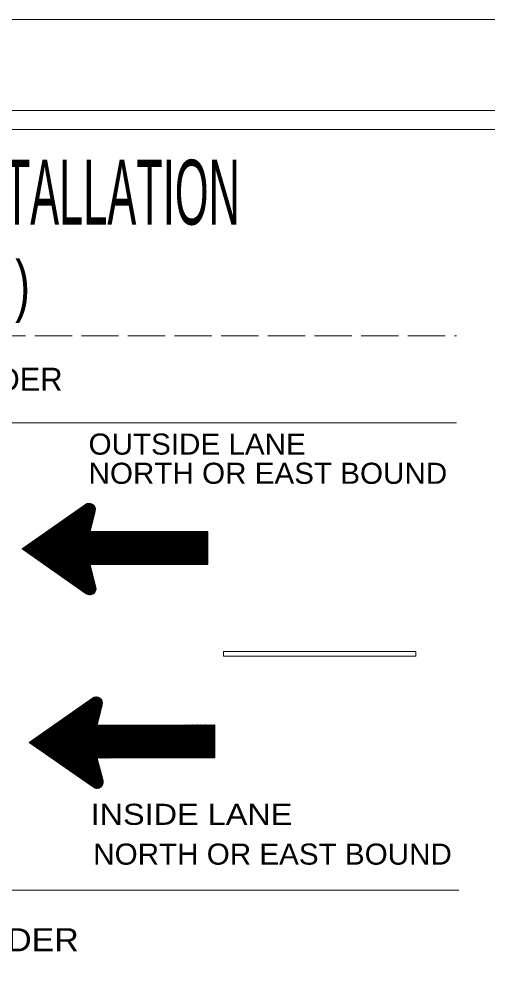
# Model space of a CAD drawing. Extents: x -402 to 1158, y -354 to 209.
# Drawn here: x 779.5 to 915.1, y -71.8 to 208.7 of the extents above; entities that cross this region are included whole.
import ezdxf
from ezdxf.enums import TextEntityAlignment as Align

# ---------------------------------------------------------------- set-up
doc = ezdxf.new("R2010")
doc.units = 0
doc.header["$LTSCALE"] = 1.8
doc.linetypes.add('LONG_DASHED', pattern=[7.5, 6, -1.5])
doc.layers.add('1', color=7, linetype='Continuous', lineweight=13)

msp = doc.modelspace()

# ---------------------------------------------------------------- linework, layer by layer
at = {"layer": '1', "linetype": 'LONG_DASHED'}
msp.add_line((500.472, 117.148), (906.126, 117.148), dxfattribs=at)
at = {"layer": '1'}
for p, q in [((500.472, 91.94), (906.126, 91.94)), ((780.341, 55.484), (798.659, 68.329)), ((783.355, 53.367), (797.591, 67.55)), ((783.513, 53.306), (798.378, 68.109)), ((783.68, 53.138), (798.987, 68.504)), ((783.848, 53.087), (799.318, 68.611)), ((783.963, 52.976), (799.643, 68.663)), ((784.071, 52.929), (799.879, 68.663)), ((784.234, 52.804), (800.043, 68.611)), ((784.337, 52.648), (800.262, 68.611)), ((784.471, 52.589), (800.434, 68.504)), ((784.62, 52.469), (800.607, 68.44)), ((784.798, 52.365), (800.764, 68.393)), ((784.901, 52.249), (800.877, 68.227)), ((785.074, 52.249), (800.992, 68.109)), ((785.235, 52.094), (801.162, 67.945)), ((785.403, 52.034), (801.208, 67.834)), ((785.519, 51.863), (801.319, 67.719)), ((785.63, 51.751), (801.388, 67.55)), ((785.734, 51.695), (801.488, 67.334)), ((782.627, 53.866), (793.53, 64.725)), ((782.79, 53.762), (794.311, 65.326)), ((782.954, 53.696), (795.148, 65.883)), ((783.118, 53.584), (795.978, 66.391)), ((783.233, 53.422), (796.757, 66.997)), ((785.911, 51.578), (801.488, 67.167)), ((786.074, 51.475), (801.488, 66.949)), ((786.184, 51.364), (801.488, 66.716)), ((786.355, 51.297), (801.488, 66.438)), ((786.464, 51.251), (801.435, 66.11)), ((786.627, 51.078), (801.319, 65.828)), ((786.744, 50.977), (801.264, 65.489)), ((786.911, 50.92), (801.162, 65.216)), ((787.084, 50.809), (801.101, 64.834)), ((787.19, 50.701), (800.992, 64.611)), ((782.011, 54.361), (789.528, 61.935)), ((782.116, 54.262), (790.358, 62.436)), ((782.289, 54.149), (791.086, 63.046)), ((782.391, 54.032), (791.917, 63.544)), ((782.518, 53.92), (792.751, 64.166)), ((787.294, 50.582), (800.932, 64.22)), ((787.471, 50.53), (800.82, 63.936)), ((787.578, 50.422), (800.82, 63.544)), ((787.745, 50.311), (800.708, 63.265)), ((787.849, 50.186), (800.607, 62.935)), ((787.959, 50.082), (800.537, 62.662)), ((788.186, 50.027), (800.434, 62.265)), ((788.305, 49.912), (800.327, 61.981)), ((781.23, 54.876), (785.519, 59.052)), ((781.404, 54.75), (786.293, 59.604)), ((781.561, 54.647), (787.084, 60.159)), ((781.735, 54.594), (787.849, 60.76)), ((781.789, 54.476), (788.753, 61.324)), ((788.418, 49.855), (800.262, 61.654)), ((788.639, 49.695), (800.208, 61.324)), ((788.753, 49.628), (800.161, 61.043)), ((788.859, 49.521), (800.043, 60.654)), ((788.971, 49.42), (800.043, 60.49)), ((789.137, 49.308), (800.327, 60.49)), ((789.31, 49.249), (800.537, 60.49)), ((789.409, 49.137), (800.82, 60.49)), ((789.528, 49.023), (800.992, 60.49)), ((789.692, 48.965), (801.264, 60.49)), ((789.8, 48.859), (801.488, 60.49)), ((789.968, 48.755), (801.762, 60.49)), ((790.141, 48.632), (801.999, 60.49)), ((790.249, 48.522), (802.262, 60.49)), ((790.423, 48.468), (802.432, 60.49)), ((790.532, 48.355), (802.708, 60.49)), ((790.694, 48.238), (802.944, 60.49)), ((790.802, 48.137), (803.163, 60.49)), ((790.976, 48.026), (803.442, 60.49)), ((791.086, 47.965), (803.66, 60.49)), ((791.259, 47.859), (803.88, 60.49)), ((791.36, 47.74), (804.163, 60.49)), ((791.53, 47.69), (804.385, 60.49)), ((791.693, 47.579), (804.606, 60.49)), ((791.813, 47.474), (804.885, 60.49)), ((791.917, 47.362), (805.102, 60.49)), ((792.091, 47.237), (805.328, 60.49)), ((792.257, 47.191), (805.558, 60.49)), ((792.419, 47.025), (805.767, 60.49)), ((792.528, 46.911), (806.047, 60.49)), ((792.649, 46.848), (806.277, 60.49)), ((792.751, 46.801), (806.557, 60.49)), ((792.915, 46.681), (806.766, 60.49)), ((793.088, 46.58), (807, 60.49)), ((793.202, 46.465), (807.227, 60.49)), ((793.374, 46.358), (807.5, 60.49)), ((793.478, 46.303), (807.722, 60.49)), ((793.642, 46.181), (807.994, 60.49)), ((793.814, 46.077), (808.228, 60.49)), ((793.925, 45.966), (808.445, 60.49)), ((794.084, 45.851), (808.672, 60.49)), ((794.204, 45.803), (808.891, 60.49)), ((794.311, 45.681), (809.11, 60.49)), ((794.484, 45.57), (809.386, 60.49)), ((800.043, 50.977), (809.608, 60.49)), ((800.327, 50.977), (809.892, 60.49)), ((800.537, 50.977), (810.111, 60.49)), ((800.82, 50.977), (810.341, 60.49)), ((800.992, 50.977), (810.566, 60.49)), ((801.264, 50.977), (810.836, 60.49)), ((801.488, 50.977), (811.12, 60.49)), ((801.762, 50.977), (811.285, 60.49)), ((801.999, 50.977), (811.497, 60.49)), ((802.262, 50.977), (811.783, 60.49)), ((802.432, 50.977), (812.007, 60.49)), ((802.708, 50.977), (812.231, 60.49)), ((802.88, 50.977), (812.514, 60.49)), ((803.163, 50.977), (812.72, 60.49)), ((803.442, 50.977), (812.953, 60.49)), ((803.606, 50.977), (813.18, 60.49)), ((803.88, 50.977), (813.45, 60.49)), ((804.163, 50.977), (813.686, 60.49)), ((804.385, 50.977), (813.957, 60.49)), ((804.606, 50.977), (814.241, 60.49)), ((804.885, 50.977), (814.451, 60.49)), ((805.102, 50.977), (814.675, 60.49)), ((805.328, 50.977), (814.906, 60.49)), ((805.558, 50.977), (815.118, 60.49)), ((805.767, 50.977), (815.35, 60.49)), ((806.003, 50.977), (815.631, 60.49)), ((806.277, 50.977), (815.845, 60.49)), ((806.557, 50.977), (816.131, 60.49)), ((806.766, 50.977), (816.293, 60.49)), ((807, 50.977), (816.573, 60.49)), ((807.227, 50.977), (816.794, 60.49)), ((807.5, 50.977), (817.068, 60.49)), ((807.722, 50.977), (817.297, 60.49)), ((807.994, 50.977), (817.516, 60.49)), ((808.228, 50.977), (817.733, 60.49)), ((808.445, 50.977), (818.017, 60.49)), ((808.672, 50.977), (818.246, 60.49)), ((808.891, 50.977), (818.46, 60.49)), ((809.11, 50.977), (818.74, 60.49)), ((809.386, 50.977), (818.96, 60.49)), ((809.608, 50.977), (819.181, 60.49)), ((809.892, 50.977), (819.405, 60.49)), ((810.111, 50.977), (819.681, 60.49)), ((810.341, 50.977), (819.909, 60.49)), ((810.566, 50.977), (820.191, 60.49)), ((810.836, 50.977), (820.472, 60.49)), ((811.12, 50.977), (820.636, 60.49)), ((811.285, 50.977), (820.91, 60.49)), ((811.497, 50.977), (821.069, 60.49)), ((811.783, 50.977), (821.353, 60.49)), ((812.007, 50.977), (821.58, 60.49)), ((812.231, 50.977), (821.864, 60.49)), ((812.514, 50.977), (822.068, 60.49)), ((812.72, 50.977), (822.307, 60.49)), ((812.953, 50.977), (822.525, 60.49)), ((813.18, 50.977), (822.796, 60.49)), ((813.45, 50.977), (823.019, 60.49)), ((813.686, 50.977), (823.257, 60.49)), ((813.957, 50.977), (823.532, 60.49)), ((814.241, 50.977), (823.747, 60.49)), ((814.451, 50.977), (823.974, 60.49)), ((814.623, 50.977), (824.193, 60.49)), ((814.906, 50.977), (824.479, 60.49)), ((815.118, 50.977), (824.692, 60.49)), ((815.35, 50.977), (824.975, 60.49)), ((815.631, 50.977), (825.136, 60.49)), ((815.845, 50.977), (825.418, 60.49)), ((816.066, 50.977), (825.638, 60.49)), ((816.293, 50.977), (825.919, 60.49)), ((816.573, 50.977), (826.144, 60.49)), ((816.794, 50.977), (826.364, 60.49)), ((817.068, 50.977), (826.591, 60.49)), ((817.231, 50.977), (826.809, 60.49)), ((817.516, 50.977), (827.088, 60.49)), ((817.733, 50.977), (827.308, 60.49)), ((818.017, 50.977), (827.593, 60.49)), ((818.246, 50.977), (827.818, 60.49)), ((818.46, 50.977), (828.09, 60.49)), ((818.74, 50.977), (828.301, 60.49)), ((818.96, 50.977), (828.532, 60.49)), ((819.181, 50.977), (828.756, 60.49)), ((819.405, 50.977), (829.031, 60.49)), ((819.681, 50.977), (829.211, 60.49)), ((819.909, 50.977), (829.483, 60.49)), ((820.191, 50.977), (829.695, 60.49)), ((820.416, 50.977), (829.972, 60.49)), ((820.636, 50.977), (830.148, 60.49)), ((820.91, 50.977), (830.42, 60.49)), ((821.069, 50.977), (830.703, 60.49)), ((821.353, 50.977), (830.876, 60.49)), ((821.58, 50.977), (831.141, 60.49)), ((821.796, 50.977), (831.369, 60.49)), ((822.068, 50.977), (831.597, 60.49)), ((822.307, 50.977), (831.876, 60.49)), ((822.525, 50.977), (832.096, 60.49)), ((822.796, 50.977), (832.368, 60.49)), ((823.019, 50.977), (832.603, 60.49)), ((823.257, 50.977), (832.879, 60.49)), ((823.532, 50.977), (833.037, 60.49)), ((823.747, 50.977), (833.26, 60.49)), ((823.974, 50.977), (833.548, 60.49)), ((824.193, 50.977), (833.823, 60.49)), ((824.479, 50.977), (834.049, 60.49)), ((824.692, 50.977), (834.049, 60.315)), ((824.911, 50.977), (834.049, 60.047)), ((825.136, 50.977), (834.049, 59.819)), ((825.418, 50.977), (834.049, 59.549)), ((825.638, 50.977), (834.049, 59.262)), ((825.919, 50.977), (834.049, 59.094)), ((780.568, 55.312), (781.454, 56.207)), ((780.726, 55.253), (782.289, 56.821)), ((780.852, 55.153), (783.074, 57.313)), ((780.957, 55.026), (783.848, 57.934)), ((781.068, 54.984), (784.689, 58.489)), ((826.144, 50.977), (834.049, 58.87)), ((826.364, 50.977), (834.049, 58.596)), ((826.591, 50.977), (834.049, 58.368)), ((826.809, 50.977), (834.049, 58.091)), ((827.037, 50.977), (834.049, 57.869)), ((827.308, 50.977), (834.049, 57.597)), ((827.593, 50.977), (834.049, 57.376)), ((827.818, 50.977), (834.049, 57.206)), ((828.09, 50.977), (834.049, 56.933)), ((828.258, 50.977), (834.049, 56.706)), ((828.532, 50.977), (834.049, 56.422)), ((828.756, 50.977), (834.049, 56.207)), ((798.879, 42.507), (780.341, 55.484)), ((780.447, 55.425), (780.625, 55.647)), ((829.031, 50.977), (834.049, 55.926)), ((829.211, 50.977), (834.049, 55.711)), ((829.483, 50.977), (834.049, 55.484)), ((829.695, 50.977), (834.049, 55.253)), ((829.972, 50.977), (834.049, 54.984)), ((830.148, 50.977), (834.049, 54.816)), ((830.42, 50.977), (834.049, 54.534)), ((830.703, 50.977), (834.049, 54.315)), ((830.876, 50.977), (834.049, 54.032)), ((831.141, 50.977), (834.049, 53.805)), ((831.369, 50.977), (834.049, 53.584)), ((831.597, 50.977), (834.049, 53.306)), ((794.595, 45.52), (799.987, 50.809)), ((794.759, 45.349), (800.043, 50.701)), ((831.876, 50.977), (834.049, 53.087)), ((832.096, 50.977), (834.049, 52.869)), ((832.368, 50.977), (834.049, 52.589)), ((832.603, 50.977), (834.049, 52.365)), ((832.813, 50.977), (834.049, 52.141)), ((833.037, 50.977), (834.049, 51.863)), ((833.26, 50.977), (834.049, 51.695)), ((833.548, 50.977), (834.049, 51.411)), ((833.823, 50.977), (834.049, 51.204)), ((833.995, 50.977), (834.049, 50.977)), ((794.865, 45.249), (800.101, 50.468)), ((795.039, 45.183), (800.161, 50.311)), ((795.148, 45.074), (800.208, 50.082)), ((795.312, 45.011), (800.262, 49.912)), ((795.467, 44.851), (800.327, 49.695)), ((795.643, 44.739), (800.327, 49.521)), ((795.751, 44.681), (800.434, 49.308)), ((795.866, 44.574), (800.434, 49.137)), ((796.033, 44.455), (800.48, 48.965)), ((796.149, 44.414), (800.537, 48.755)), ((796.304, 44.301), (800.537, 48.589)), ((796.433, 44.238), (800.655, 48.412)), ((796.588, 44.128), (800.708, 48.238)), ((796.703, 43.96), (800.708, 48.026)), ((796.861, 43.898), (800.82, 47.859)), ((797.032, 43.791), (800.82, 47.63)), ((797.146, 43.687), (800.877, 47.474)), ((797.263, 43.567), (800.992, 47.237)), ((797.422, 43.518), (800.992, 47.076)), ((797.591, 43.462), (801.035, 46.911)), ((797.696, 43.297), (801.101, 46.681)), ((797.877, 43.191), (801.162, 46.465)), ((797.977, 43.124), (801.162, 46.303)), ((798.098, 43.018), (801.208, 46.136)), ((798.209, 42.907), (801.264, 45.906)), ((798.421, 42.791), (801.319, 45.803)), ((798.532, 42.736), (801.388, 45.52)), ((798.706, 42.629), (801.435, 45.349)), ((798.814, 42.507), (801.488, 45.183)), ((798.987, 42.405), (801.488, 45.011)), ((799.146, 42.36), (801.593, 44.789)), ((799.318, 42.293), (801.656, 44.629)), ((799.489, 42.232), (801.656, 44.414)), ((799.704, 42.181), (801.719, 44.238)), ((799.928, 42.125), (801.719, 43.96)), ((800.208, 42.181), (801.719, 43.687)), ((800.537, 42.293), (801.593, 43.406)), ((801.035, 42.566), (801.319, 42.851)), ((782.401, -0.572), (800.696, 12.323)), ((785.417, -2.684), (799.628, 11.541)), ((785.573, -2.738), (800.415, 12.095)), ((785.754, -2.903), (801.02, 12.485)), ((785.912, -2.955), (801.353, 12.597)), ((786.027, -3.067), (801.683, 12.654)), ((786.131, -3.115), (801.919, 12.654)), ((786.3, -3.238), (802.082, 12.597)), ((786.41, -3.399), (802.298, 12.597)), ((786.538, -3.448), (802.47, 12.485)), ((786.691, -3.574), (802.641, 12.439)), ((786.866, -3.665), (802.796, 12.374)), ((786.976, -3.794), (802.915, 12.218)), ((787.141, -3.794), (803.034, 12.1)), ((787.298, -3.949), (803.206, 11.931)), ((787.476, -4.012), (803.252, 11.821)), ((787.587, -4.184), (803.364, 11.7)), ((787.695, -4.288), (803.426, 11.541)), ((787.803, -4.343), (803.535, 11.327)), ((784.69, -2.182), (795.575, 8.701)), ((784.864, -2.284), (796.36, 9.301)), ((785.02, -2.351), (797.189, 9.865)), ((785.185, -2.457), (798.023, 10.367)), ((785.301, -2.621), (798.798, 10.974)), ((787.975, -4.466), (803.535, 11.152)), ((788.15, -4.557), (803.535, 10.938)), ((788.258, -4.669), (803.535, 10.702)), ((788.419, -4.731), (803.535, 10.433)), ((788.531, -4.786), (803.48, 10.106)), ((788.699, -4.948), (803.364, 9.822)), ((788.815, -5.057), (803.308, 9.481)), ((788.984, -5.123), (803.206, 9.212)), ((789.152, -5.232), (803.148, 8.813)), ((789.268, -5.334), (803.037, 8.594)), ((784.082, -1.683), (791.579, 5.909)), ((784.183, -1.782), (792.405, 6.403)), ((784.355, -1.902), (793.133, 7.014)), ((784.456, -2.002), (793.968, 7.51)), ((784.583, -2.114), (794.797, 8.144)), ((789.372, -5.455), (802.971, 8.21)), ((789.539, -5.513), (802.873, 7.927)), ((789.647, -5.618), (802.873, 7.537)), ((789.819, -5.732), (802.76, 7.264)), ((789.931, -5.849), (802.661, 6.926)), ((790.038, -5.953), (802.589, 6.648)), ((790.26, -6.014), (802.482, 6.257)), ((790.375, -6.124), (802.373, 5.976)), ((790.492, -6.175), (802.315, 5.644)), ((783.299, -1.174), (787.573, 3.006)), ((783.466, -1.288), (788.349, 3.569)), ((783.621, -1.399), (789.137, 4.126)), ((783.799, -1.462), (789.909, 4.728)), ((783.854, -1.569), (790.802, 5.283)), ((790.713, -6.333), (802.255, 5.307)), ((790.818, -6.407), (802.217, 5.035)), ((790.929, -6.513), (802.101, 4.64)), ((791.042, -6.617), (802.101, 4.47)), ((791.214, -6.722), (802.384, 4.47)), ((791.383, -6.776), (802.592, 4.47)), ((791.481, -6.899), (802.879, 4.47)), ((791.596, -7.001), (803.051, 4.481)), ((791.77, -7.06), (803.32, 4.481)), ((791.871, -7.169), (803.537, 4.481)), ((792.043, -7.277), (803.819, 4.481)), ((792.221, -7.411), (804.053, 4.481)), ((792.323, -7.507), (804.319, 4.481)), ((792.505, -7.562), (804.483, 4.481)), ((792.606, -7.678), (804.764, 4.481)), ((792.773, -7.786), (804.99, 4.481)), ((792.878, -7.897), (805.209, 4.481)), ((793.058, -7.999), (805.492, 4.481)), ((793.16, -8.061), (805.717, 4.482)), ((793.333, -8.176), (805.936, 4.482)), ((793.441, -8.285), (806.219, 4.482)), ((793.604, -8.341), (806.434, 4.481)), ((793.771, -8.45), (806.662, 4.481)), ((793.887, -8.563), (806.943, 4.481)), ((793.996, -8.674), (807.162, 4.482)), ((794.17, -8.787), (807.386, 4.482)), ((794.331, -8.832), (807.611, 4.482)), ((794.498, -9.006), (807.821, 4.489)), ((794.614, -9.108), (808.099, 4.482)), ((794.725, -9.173), (808.337, 4.489)), ((794.834, -9.221), (808.61, 4.489)), ((794.996, -9.344), (808.822, 4.482)), ((795.168, -9.458), (809.053, 4.482)), ((795.278, -9.568), (809.276, 4.482)), ((795.451, -9.671), (809.558, 4.482)), ((795.56, -9.723), (809.776, 4.489)), ((795.723, -9.843), (810.049, 4.489)), ((795.887, -9.952), (810.282, 4.489)), ((795.999, -10.051), (810.497, 4.489)), ((796.159, -10.173), (810.725, 4.489)), ((796.287, -10.222), (810.941, 4.489)), ((796.393, -10.331), (811.163, 4.489)), ((796.569, -10.455), (811.437, 4.489)), ((802.117, -5.034), (811.656, 4.489)), ((802.401, -5.037), (811.947, 4.489)), ((802.611, -5.037), (812.164, 4.489)), ((802.896, -5.034), (812.401, 4.491)), ((803.063, -5.037), (812.618, 4.491)), ((803.338, -5.037), (812.891, 4.491)), ((803.559, -5.034), (813.176, 4.491)), ((803.834, -5.034), (813.339, 4.491)), ((804.072, -5.034), (813.556, 4.491)), ((804.336, -5.034), (813.84, 4.491)), ((804.501, -5.037), (814.065, 4.491)), ((804.783, -5.034), (814.283, 4.491)), ((804.955, -5.034), (814.567, 4.491)), ((805.23, -5.034), (814.778, 4.5)), ((805.514, -5.023), (815.005, 4.5)), ((805.673, -5.023), (815.23, 4.491)), ((805.949, -5.034), (815.505, 4.5)), ((806.236, -5.034), (815.738, 4.491)), ((806.448, -5.023), (816.008, 4.5)), ((806.678, -5.023), (816.293, 4.5)), ((806.959, -5.023), (816.508, 4.5)), ((807.176, -5.023), (816.727, 4.5)), ((807.402, -5.023), (816.961, 4.5)), ((807.627, -5.023), (817.176, 4.5)), ((807.838, -5.023), (817.405, 4.506)), ((808.082, -5.023), (817.68, 4.5)), ((808.356, -5.023), (817.891, 4.506)), ((808.631, -5.023), (818.177, 4.506)), ((808.834, -5.023), (818.349, 4.5)), ((809.072, -5.022), (818.623, 4.5)), ((809.292, -5.022), (818.846, 4.506)), ((809.572, -5.022), (819.126, 4.5)), ((809.791, -5.022), (819.351, 4.506)), ((810.069, -5.022), (819.57, 4.506)), ((810.301, -5.022), (819.782, 4.506)), ((810.514, -5.022), (820.068, 4.506)), ((810.741, -5.022), (820.304, 4.511)), ((810.958, -5.022), (820.513, 4.506)), ((811.178, -5.014), (820.796, 4.511)), ((811.457, -5.022), (821.017, 4.506)), ((811.677, -5.014), (821.241, 4.506)), ((811.96, -5.014), (821.463, 4.511)), ((812.179, -5.014), (821.728, 4.511)), ((812.413, -5.022), (821.968, 4.511)), ((812.632, -5.014), (822.242, 4.511)), ((812.913, -5.022), (822.525, 4.511)), ((813.185, -5.014), (822.688, 4.511)), ((813.357, -5.014), (822.965, 4.511)), ((813.575, -5.014), (823.127, 4.511)), ((813.855, -5.014), (823.4, 4.511)), ((814.078, -5.013), (823.625, 4.511)), ((814.298, -5.014), (823.909, 4.511)), ((814.588, -5.013), (824.125, 4.511)), ((814.801, -5.014), (824.355, 4.517)), ((815.022, -5.014), (824.58, 4.517)), ((815.248, -5.013), (824.853, 4.517)), ((815.521, -5.013), (825.079, 4.517)), ((815.759, -5.013), (825.307, 4.517)), ((816.026, -5.013), (825.589, 4.517)), ((816.312, -5.013), (825.799, 4.517)), ((816.526, -5.013), (826.032, 4.517)), ((816.692, -5.013), (826.243, 4.517)), ((816.976, -5.013), (826.527, 4.517)), ((817.181, -5.013), (826.748, 4.517)), ((817.42, -5.013), (827.03, 4.517)), ((817.705, -5.013), (827.192, 4.517)), ((817.915, -5.013), (827.466, 4.524)), ((818.134, -5.001), (827.694, 4.524)), ((818.362, -5.001), (827.975, 4.524)), ((818.641, -5.001), (828.193, 4.517)), ((818.864, -5.001), (828.42, 4.524)), ((819.136, -5.001), (828.641, 4.524)), ((819.305, -5.001), (828.863, 4.524)), ((819.58, -5.001), (829.147, 4.524)), ((819.804, -5.001), (829.367, 4.524)), ((820.089, -5.001), (829.65, 4.524)), ((820.317, -5.001), (829.865, 4.527)), ((820.533, -5.001), (830.139, 4.527)), ((820.817, -5.001), (830.348, 4.527)), ((821.041, -4.999), (830.59, 4.524)), ((821.26, -4.999), (830.808, 4.524)), ((821.479, -5.001), (831.085, 4.524)), ((821.75, -4.999), (831.264, 4.527)), ((821.98, -5.001), (831.536, 4.527)), ((822.262, -4.999), (831.745, 4.527)), ((822.483, -4.999), (832.029, 4.527)), ((822.706, -4.999), (832.204, 4.527)), ((822.978, -4.999), (832.473, 4.527)), ((823.145, -4.994), (832.757, 4.535)), ((823.419, -4.999), (832.929, 4.527)), ((823.646, -4.994), (833.194, 4.527)), ((823.863, -4.999), (833.426, 4.535)), ((824.143, -4.994), (833.65, 4.535)), ((824.374, -4.999), (833.928, 4.535)), ((824.599, -4.999), (834.148, 4.535)), ((824.867, -4.999), (834.425, 4.535)), ((825.09, -4.994), (834.656, 4.535)), ((825.328, -4.994), (834.939, 4.535)), ((825.602, -4.994), (835.086, 4.535)), ((825.817, -4.994), (835.316, 4.535)), ((826.045, -4.994), (835.598, 4.535)), ((826.261, -4.994), (835.878, 4.538)), ((826.545, -4.986), (836.096, 4.535)), ((826.766, -4.994), (836.096, 4.365)), ((826.988, -4.994), (836.096, 4.091)), ((827.213, -4.986), (836.096, 3.866)), ((827.482, -4.994), (836.096, 3.592)), ((827.709, -4.986), (836.096, 3.308)), ((827.991, -4.986), (836.096, 3.148)), ((828.21, -4.986), (836.096, 2.917)), ((782.629, -0.737), (783.514, 0.159)), ((782.786, -0.792), (784.347, 0.773)), ((782.912, -0.895), (785.134, 1.273)), ((783.016, -1.02), (785.911, 1.892)), ((783.129, -1.069), (786.736, 2.446)), ((828.436, -4.986), (836.096, 2.651)), ((828.659, -4.979), (836.096, 2.421)), ((828.878, -4.986), (836.096, 2.147)), ((829.102, -4.986), (836.103, 1.928)), ((829.385, -4.986), (836.103, 1.651)), ((829.665, -4.979), (836.103, 1.427)), ((829.885, -4.986), (836.103, 1.259)), ((830.164, -4.986), (836.103, 0.982)), ((830.324, -4.979), (836.103, 0.755)), ((830.604, -4.979), (836.111, 0.471)), ((830.823, -4.979), (836.103, 0.261)), ((800.965, -13.507), (782.401, -0.572)), ((782.517, -0.623), (782.678, -0.395)), ((831.104, -4.979), (836.111, -0.023)), ((831.278, -4.979), (836.103, -0.239)), ((831.55, -4.979), (836.103, -0.474)), ((831.765, -4.979), (836.111, -0.693)), ((832.048, -4.979), (836.111, -0.974)), ((832.22, -4.979), (836.103, -1.134)), ((832.494, -4.979), (836.111, -1.419)), ((832.773, -4.979), (836.111, -1.637)), ((832.947, -4.977), (836.111, -1.913)), ((833.221, -4.977), (836.117, -2.152)), ((833.449, -4.977), (836.111, -2.356)), ((833.665, -4.979), (836.111, -2.641)), ((796.677, -10.506), (802.06, -5.198)), ((796.841, -10.671), (802.116, -5.312)), ((796.945, -10.785), (802.173, -5.547)), ((833.948, -4.977), (836.111, -2.866)), ((834.166, -4.977), (836.111, -3.087)), ((834.439, -4.977), (836.111, -3.36)), ((834.676, -4.977), (836.117, -3.578)), ((834.888, -4.977), (836.117, -3.812)), ((835.104, -4.977), (836.117, -4.088)), ((835.334, -4.969), (836.117, -4.249)), ((835.615, -4.969), (836.111, -4.533)), ((835.894, -4.977), (836.117, -4.75)), ((836.066, -4.977), (836.117, -4.969)), ((797.124, -10.834), (802.232, -5.707)), ((797.226, -10.945), (802.283, -5.924)), ((797.395, -11.006), (802.33, -6.104)), ((797.553, -11.168), (802.401, -6.314)), ((797.725, -11.28), (802.399, -6.49)), ((797.837, -11.338), (802.51, -6.703)), ((797.955, -11.444), (802.501, -6.881)), ((798.122, -11.564), (802.554, -7.041)), ((798.238, -11.614), (802.615, -7.26)), ((798.387, -11.719), (802.615, -7.431)), ((798.522, -11.786), (802.729, -7.595)), ((798.668, -11.891), (802.787, -7.769)), ((798.791, -12.059), (802.787, -7.985)), ((798.945, -12.12), (802.897, -8.154)), ((799.113, -12.229), (802.897, -8.376)), ((799.23, -12.339), (802.963, -8.539)), ((799.35, -12.446), (803.071, -8.773)), ((799.5, -12.502), (803.078, -8.942)), ((799.681, -12.545), (803.115, -9.097)), ((799.773, -12.723), (803.182, -9.332)), ((799.964, -12.833), (803.239, -9.546)), ((800.067, -12.893), (803.239, -9.705)), ((800.179, -12.995), (803.283, -9.88)), ((800.286, -13.107), (803.346, -10.104)), ((800.504, -13.229), (803.407, -10.208)), ((800.624, -13.278), (803.465, -10.494)), ((800.794, -13.381), (803.521, -10.662)), ((800.901, -13.514), (803.57, -10.821)), ((801.072, -13.61), (803.57, -10.991)), ((801.231, -13.655), (803.675, -11.218)), ((801.406, -13.721), (803.737, -11.389)), ((801.579, -13.788), (803.737, -11.606)), ((801.791, -13.834), (803.805, -11.77)), ((802.015, -13.882), (803.808, -12.05)), ((802.297, -13.834), (803.808, -12.324)), ((802.627, -13.721), (803.681, -12.608)), ((803.126, -13.438), (803.41, -13.155)), ((502.854, -43.226), (906.809, -43.319))]:
    msp.add_line(p, q, dxfattribs=at)
for points in [[(1158.133, 208.721), (1158.133, -352.279), (432.133, -352.279), (432.133, 208.721)], [(453.225, -327.722), (1135.72, -327.722), (1135.72, 182.359), (453.225, 182.359)], [(1131.309, 176.842), (460.284, 176.842), (460.284, -323.88), (1131.309, -323.88)], [(838.651, 25.831), (894.303, 25.831), (894.303, 24.44), (838.651, 24.44)]]:
    msp.add_lwpolyline(points, close=True, dxfattribs=at)
for points in [[(801.488, 66.391), (799.987, 60.49), (834.049, 60.49), (834.049, 50.977), (799.987, 50.977), (801.656, 44.455)], [(803.535, 10.368), (802.045, 4.481), (836.096, 4.535), (836.117, -4.969), (802.061, -5.037), (803.745, -11.561)]]:
    msp.add_lwpolyline(points, dxfattribs=at)
for centre, start, end in [((799.725, 66.853), 345.49851, 125.13712), ((799.907, 43.994), 234.98548, 14.71405), ((801.769, 10.841), 345.60513, 125.24374), ((801.993, -12.017), 235.09209, 14.82067)]:
    msp.add_arc(centre, 1.815, start, end, dxfattribs=at)

# ---------------------------------------------------------------- texts
for s, height, width, p in [('FOUR LANE TRAFFIC   TYPE "N" INSTALLATION', 18.78, 0.5, (700.429, 149.318)), ('(MEDIAN TERMINATION)', 13.86, 0.7, (706.566, 125.014)), ('INSIDE SHOULDER', 6.678, 1.1, (751.696, -60.973))]:
    msp.add_text(s, height=height, dxfattribs=dict(at, width=width)).set_placement(p, align=Align.CENTER)
msp.add_text('OUTSIDE SHOULDER', height=6.678, dxfattribs=at).set_placement((746.134, 101.228), align=Align.CENTER)
for s, width, p in [('OUTSIDE LANE', 1.05, (799.561, 82.764)), ('NORTH OR EAST BOUND', 1.05, (799.561, 74.315)), ('INSIDE LANE', 1.15, (800.145, -24.376)), ('NORTH OR EAST BOUND', 1.05, (800.909, -35.893))]:
    msp.add_text(s, height=6.106, dxfattribs=dict(at, width=width)).set_placement(p)

doc.saveas('drawing.dxf')
